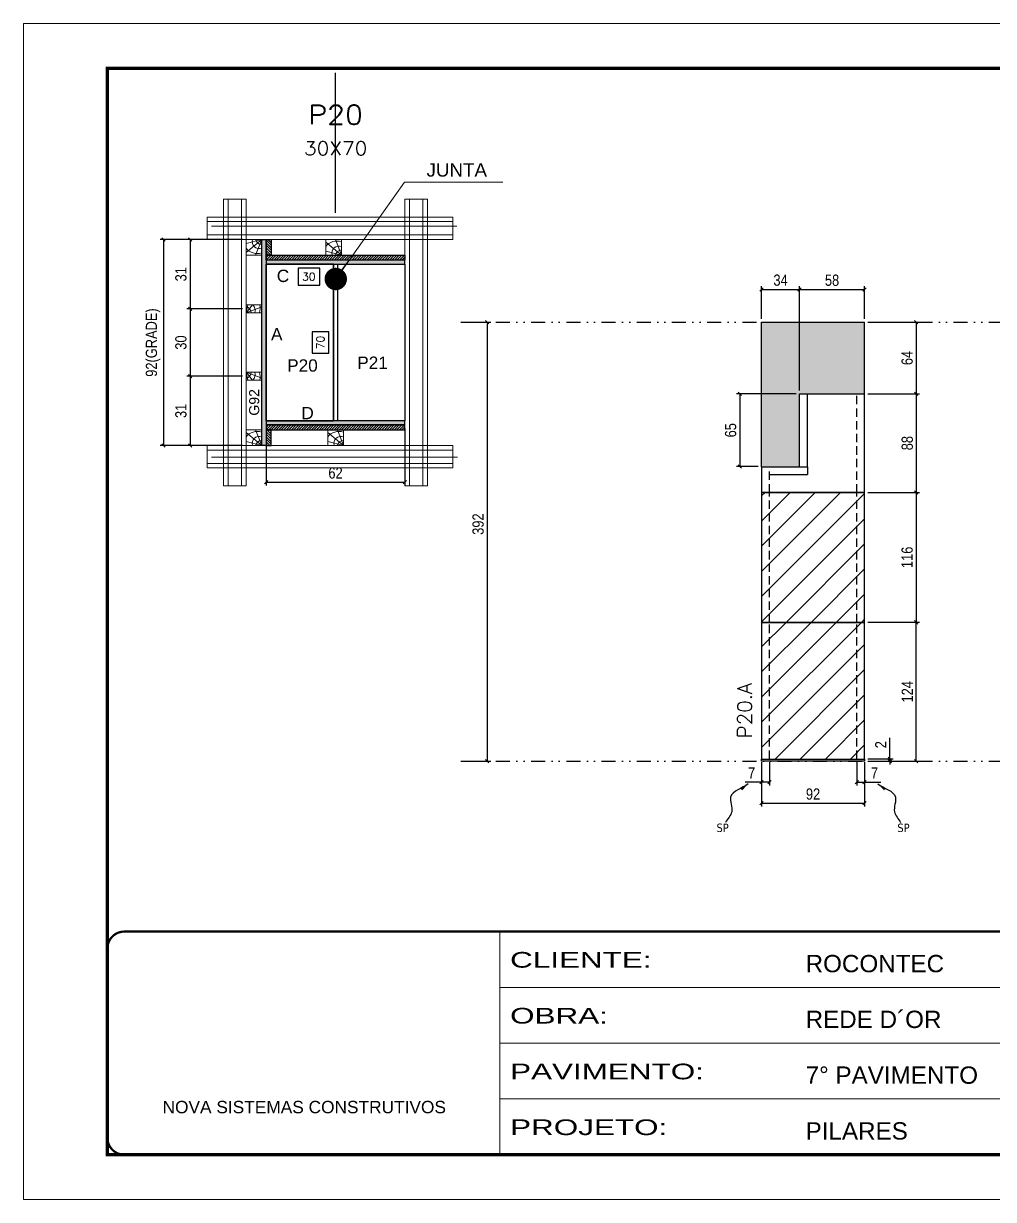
# Model space of a CAD drawing. Extents: x 28748 to 35002, y 14885 to 43501.
# Drawn here: x 30333 to 31200, y 32114 to 33164 of the extents above; entities that cross this region are included whole.
import ezdxf
from ezdxf.enums import TextEntityAlignment as Align

# ---------------------------------------------------------------- set-up
doc = ezdxf.new("R2010")
doc.units = 0
for name, pattern in [('CONTINUO', [0]), ('DASHED', [0.75, 0.5, -0.25]), ('DIVIDE2', [0.625, 0.25, -0.125, 0, -0.125, 0, -0.125]), ('HIDDEN', [0.375, 0.25, -0.125])]:
    doc.linetypes.add(name, pattern=pattern)
for name, color, linetype in [('CHAPA', 1, 'Continuous'), ('COTA', 241, 'Continuous'), ('MEIO_PONT', 93, 'Continuous'), ('Nível', 160, 'Continuous'), ('Painéis', 200, 'Continuous'), ('SARR_2.2x7', 40, 'Continuous'), ('SARRAFO', 251, 'Continuous'), ('Sarrafo de Pressão', 42, 'HIDDEN'), ('texto', 7, 'Continuous'), ('Texto de Titulo', 7, 'Continuous'), ('Texto Qtd Sarr', 242, 'Continuous'), ('TEXTO_GERAL', 7, 'Continuous')]:
    doc.layers.add(name, color=color, linetype=linetype)
for name, color, linetype, lineweight in [('Folhas', 255, 'Continuous', 9), ('Hachura', 251, 'Continuous', 9), ('Madeira', 126, 'Continuous', 18), ('Perfil Metálico', 224, 'Continuous', 18), ('SARRAFO DE PRESSAO', 251, 'DASHED', 9), ('Texto Seção', 7, 'Continuous', 15)]:
    doc.layers.add(name, color=color, linetype=linetype, lineweight=lineweight)
doc.styles.add('ARIAL', font='arial.ttf')
doc.styles.add('COTA TECNICA', font='techl___.ttf', dxfattribs={"height": 10})
doc.styles.add('COTA TECNICA 2X', font='techl___.ttf', dxfattribs={"height": 10})
doc.styles.add('COTA TECNICA-50', font='techl___.ttf', dxfattribs={"height": 10})
doc.styles.add('REGUA-120', font='ROMANS.shx', dxfattribs={"height": 15})
doc.styles.add('ROMANS', font='romans.shx')
doc.styles.add('SANSSERIF', font='sas_____.pfb')
doc.styles.get("Standard").update_dxf_attribs({"font": 'arial.ttf'})
doc.styles.add('Tecnologia', font='')
doc.styles.get('Tecnologia').set_extended_font_data('Forgotten Futurist')
doc.dimstyles.new('3x', dxfattribs={"dimtxt": 10, "dimasz": 5, "dimexe": 7, "dimexo": 5, "dimgap": 4, "dimtad": 1, "dimdec": 4, "dimlfac": 0.333333, "dimdsep": 46, "dimtxsty": 'Standard', "dimblk": 'DOT', "dimcen": 0.09, "dimclrd": 1, "dimclre": 1, "dimclrt": 2, "dimadec": 0, "dimazin": 2, "dimtfac": 1, "dimtdec": 4, "dimtmove": 0, "dimatfit": 3, "dimldrblk": 'DOT', "dimfxl": 1, "dimtolj": 1, "dimtzin": 0, "dimlwd": 9, "dimlwe": 9, "dimarcsym": 0})
doc.dimstyles.new('COTA PAINEL-50', dxfattribs={"dimtxt": 10, "dimasz": 3, "dimexe": 3, "dimexo": 3, "dimgap": 3, "dimtad": 1, "dimdec": 1, "dimzin": 12, "dimdsep": 46, "dimtxsty": 'COTA TECNICA-50', "dimblk1": 'OBLIQUE', "dimblk2": 'OBLIQUE', "dimsah": 1, "dimcen": 0.9, "dimclrd": 4, "dimclre": 4, "dimclrt": 240, "dimadec": 1, "dimazin": 3, "dimtfac": 1, "dimtdec": 1, "dimtmove": 0, "dimatfit": 3, "dimfxl": 1, "dimtolj": 1, "dimtzin": 12, "dimarcsym": 0})
doc.dimstyles.new('PAINEL', dxfattribs={"dimtxt": 10, "dimasz": 3, "dimexe": 3, "dimexo": 3, "dimgap": 3, "dimtad": 1, "dimdec": 1, "dimzin": 12, "dimdsep": 46, "dimtxsty": 'COTA TECNICA', "dimblk1": 'OBLIQUE', "dimblk2": 'OBLIQUE', "dimsah": 1, "dimcen": 0.9, "dimclrd": 4, "dimclre": 4, "dimclrt": 240, "dimadec": 1, "dimazin": 3, "dimtfac": 1, "dimtdec": 1, "dimtmove": 0, "dimatfit": 3, "dimfxl": 1, "dimtolj": 1, "dimtzin": 12, "dimarcsym": 0})
doc.dimstyles.new('SECAO PILAR', dxfattribs={"dimtxt": 10, "dimasz": 3, "dimexe": 3, "dimexo": 3, "dimgap": 3, "dimtad": 1, "dimdec": 1, "dimlfac": 0.5, "dimzin": 12, "dimdsep": 46, "dimtxsty": 'COTA TECNICA 2X', "dimblk1": 'OBLIQUE', "dimblk2": 'OBLIQUE', "dimsah": 1, "dimcen": 0.9, "dimclrd": 256, "dimclre": 256, "dimclrt": 256, "dimadec": 1, "dimazin": 3, "dimtfac": 1, "dimtdec": 1, "dimtmove": 0, "dimatfit": 3, "dimfxl": 1, "dimtolj": 1, "dimtzin": 12, "dimarcsym": 0})
doc.dimstyles.new('SECÇÃO 2', dxfattribs={"dimtxt": 7, "dimasz": 6, "dimexe": 0.18, "dimexo": 2, "dimgap": -4, "dimtad": 3, "dimdec": 1, "dimlfac": 0.5, "dimzin": 12, "dimdsep": 46, "dimtxsty": 'ROMANS', "dimblk": 'ARCHTICK', "dimcen": 0.09, "dimse1": 1, "dimse2": 1, "dimsd1": 1, "dimsd2": 1, "dimclrd": 180, "dimclre": 5, "dimclrt": 1, "dimadec": 0, "dimazin": 3, "dimtfac": 1, "dimtdec": 1, "dimtofl": 0, "dimtmove": 0, "dimatfit": 3, "dimldrblk": 'ARCHTICK', "dimfxl": 1, "dimtolj": 1, "dimtzin": 0, "dimarcsym": 0})
doc.dimstyles.get("Standard").update_dxf_attribs({"dimtxt": 0.18, "dimasz": 0.18, "dimexe": 0.18, "dimexo": 0.0625, "dimgap": 0.09, "dimtad": 0, "dimtih": 1, "dimtoh": 1, "dimdec": 4, "dimzin": 0, "dimdsep": 46, "dimtxsty": 'Standard', "dimcen": 0.09, "dimadec": 0, "dimazin": 0, "dimtfac": 1, "dimtdec": 4, "dimtofl": 0, "dimtmove": 0, "dimatfit": 3, "dimfxl": 1, "dimtolj": 1, "dimtzin": 0, "dimarcsym": 0})
pattern_1 = [(45, (-100157.743, -928.062), (-11.2253202, 11.2253202), [])]

# ---------------------------------------------------------------- blocks, each defined once
blk = doc.blocks.new('9999999999')
at = {"color": 30, "linetype": 'CONTINUO'}
for p, q in [((98564.6, 34230.2), (98564.6, 34429.4)), ((98564.6, 34379.6), (99584, 34379.6)), ((98564.6, 34329.8), (99488, 34329.8)), ((98564.6, 34280), (99488, 34280))]:
    blk.add_line(p, q, dxfattribs=at)
at = {"color": 30, "linetype": 'CONTINUO', "const_width": 2}
blk.add_lwpolyline([(99584, 34230.2), (99584, 34414.4, 0.414214), (99569, 34429.4), (98229, 34429.4, 0.414214), (98214, 34414.4), (98214, 34245.2, 0.414214), (98229, 34230.2), (99584, 34230.2)], format="xyb", dxfattribs=at)
at = {"layer": 'Folhas'}
blk.add_lwpolyline([(98139, 34190.2), (99624, 34190.2), (99624, 35240.2), (98139, 35240.2)], close=True, dxfattribs=at)
at = {"layer": 'Folhas', "color": 30, "const_width": 3}
blk.add_lwpolyline([(98214, 34230.2), (99584, 34230.2), (99584, 35200.2), (98214, 35200.2)], close=True, dxfattribs=at)
at = {"color": 7, "linetype": 'Continuous', "ltscale": 5, "style": 'ARIAL'}
for s, height, p in [('ROCONTEC', 15.48, (98837.7, 34393.1)), ('REDE D´OR', 15.48, (98837.7, 34343.3)), ('7° PAVIMENTO', 15.483, (98837.7, 34293.5)), ('NOVA SISTEMAS CONSTRUTIVOS', 11.059, (98263.2, 34267.2)), ('PILARES', 15.48, (98837.7, 34243.7))]:
    blk.add_text(s, height=height, dxfattribs=at).set_placement(p)
at = {"layer": 'Folhas', "color": 7, "style": 'Tecnologia', "width": 1.5}
for s, p in [('CLIENTE:', (98573.7, 34397.2)), ('OBRA:', (98573.7, 34347.3)), ('PAVIMENTO:', (98573.7, 34297.5)), ('PROJETO:', (98573.7, 34247.7))]:
    blk.add_text(s, height=14, dxfattribs=at).set_placement(p)
blk = doc.blocks.new('*D804')
at = {"layer": 'COTA', "color": 180, "lineweight": -2, "transparency": 16777216}
for p, q in [((30606.1, 32888.4), (30591.1, 32888.4)), ((30591.1, 32888.4), (30591.1, 32869.1)), ((30606.1, 32869.1), (30606.1, 32888.4)), ((30591.1, 32869.1), (30606.1, 32869.1))]:
    blk.add_line(p, q, dxfattribs=at)
at = {"layer": 'Defpoints', "color": 0, "transparency": 16777216}
for p in [(30550.1, 32948.7), (30550.1, 32808.7), (30610.1, 32808.7)]:
    blk.add_point(p, dxfattribs=at)
at = {"layer": 'COTA', "color": 1, "transparency": 16777216, "insert": (30598.6, 32878.7), "char_height": 7, "attachment_point": 5, "rotation": 90, "style": 'ROMANS'}
blk.add_mtext('\\A1;70', dxfattribs=at)
blk = doc.blocks.new('_ArchTick')
at = {"color": 0, "linetype": 'ByBlock', "const_width": 0.15}
blk.add_lwpolyline([(-0.5, -0.5), (0.5, 0.5)], dxfattribs=at)
blk = doc.blocks.new('*D805')
at = {"layer": 'COTA', "color": 180, "lineweight": -2, "transparency": 16777216}
for p, q in [((30598, 32945), (30578.7, 32945)), ((30578.7, 32945), (30578.7, 32930)), ((30598, 32930), (30598, 32945)), ((30578.7, 32930), (30598, 32930))]:
    blk.add_line(p, q, dxfattribs=at)
at = {"layer": 'Defpoints', "color": 0, "transparency": 16777216}
for p in [(30550.1, 32948.7), (30610.1, 32948.7), (30610.1, 32926)]:
    blk.add_point(p, dxfattribs=at)
at = {"layer": 'COTA', "color": 1, "transparency": 16777216, "insert": (30588.3, 32937.5), "char_height": 7, "attachment_point": 5, "style": 'ROMANS'}
blk.add_mtext('\\A1;30', dxfattribs=at)
blk = doc.blocks.new('titulo1')
at = {"layer": 'Defpoints', "color": 252, "linetype": 'HIDDEN', "ltscale": 2}
blk.add_line((0, 0), (0, 125), dxfattribs=at)
at = {"layer": 'Defpoints', "style": 'ROMANS', "oblique": 15}
blk.add_attdef('FOLHA', text='', height=10, dxfattribs=at).set_placement((0, 15.6), align=Align.MIDDLE_CENTER)
at = {"layer": 'Texto Qtd Sarr', "color": 3, "style": 'ROMANS', "oblique": 15}
for tag, height, p in [('TITULO', 17, (0, 71.4)), ('SEÇÃO', 12, (0, 41.5))]:
    blk.add_attdef(tag, text='', height=height, dxfattribs=at).set_placement(p, align=Align.MIDDLE_CENTER)
blk = doc.blocks.new('_Oblique')
at = {"color": 0, "linetype": 'ByBlock', "lineweight": -2}
blk.add_line((-0.5, -0.5), (0.5, 0.5), dxfattribs=at)
blk = doc.blocks.new('*D806')
at = {"layer": 'COTA', "lineweight": -2, "transparency": 16777216}
for p, q in [((30529.1, 32970.7), (30455.4, 32970.7)), ((30458.4, 32970.7), (30458.4, 32786.7)), ((30529.1, 32786.7), (30455.4, 32786.7))]:
    blk.add_line(p, q, dxfattribs=at)
at = {"layer": 'Defpoints', "color": 0, "transparency": 16777216}
for p in [(30532.1, 32970.7), (30458.4, 32786.7), (30532.1, 32786.7)]:
    blk.add_point(p, dxfattribs=at)
at = {"layer": 'COTA', "lineweight": -2, "transparency": 16777216, "xscale": 3, "yscale": 3, "zscale": 3}
for p, rotation in [((30458.4, 32970.7), 90), ((30458.4, 32786.7), 270)]:
    blk.add_blockref('_Oblique', p, dxfattribs=dict(at, rotation=rotation))
at = {"layer": 'COTA', "transparency": 16777216, "insert": (30449.1, 32878.7), "char_height": 10, "attachment_point": 5, "rotation": 90, "style": 'COTA TECNICA 2X'}
blk.add_mtext('\\A1;92(GRADE)', dxfattribs=at)
blk = doc.blocks.new('*D807')
at = {"layer": 'COTA', "lineweight": -2, "transparency": 16777216}
for p, q in [((30529.1, 32848.7), (30479.2, 32848.7)), ((30482.2, 32848.7), (30482.2, 32786.7)), ((30529.1, 32786.7), (30479.2, 32786.7))]:
    blk.add_line(p, q, dxfattribs=at)
at = {"layer": 'Defpoints', "color": 0, "transparency": 16777216}
for p in [(30532.1, 32848.7), (30482.2, 32786.7), (30532.1, 32786.7)]:
    blk.add_point(p, dxfattribs=at)
at = {"layer": 'COTA', "lineweight": -2, "transparency": 16777216, "xscale": 3, "yscale": 3, "zscale": 3}
for p, rotation in [((30482.2, 32848.7), 90), ((30482.2, 32786.7), 270)]:
    blk.add_blockref('_Oblique', p, dxfattribs=dict(at, rotation=rotation))
at = {"layer": 'COTA', "transparency": 16777216, "insert": (30474, 32817.7), "char_height": 10, "attachment_point": 5, "rotation": 90, "style": 'COTA TECNICA 2X'}
blk.add_mtext('\\A1;31', dxfattribs=at)
blk = doc.blocks.new('PONTALETE')
at = {"layer": 'Madeira'}
for q in [(2.71, 7), (7, 5.76), (7, 1.74)]:
    blk.add_line((0, 0), q, dxfattribs=at)
blk.add_lwpolyline([(0, 0), (7, 0), (7, 7), (0, 7)], close=True, dxfattribs=at)
for centre, radius, start, end in [((2.04, 0.06), 6.23, 37.2818, 109.0913), ((1.09, 0.9), 3.19, 343.603, 109.9847), ((-0.21, -0.78), 3.09, 14.6322, 86.0383)]:
    blk.add_arc(centre, radius, start, end, dxfattribs=at)
blk = doc.blocks.new('MEIO PONTALETE')
at = {"layer": 'Madeira'}
for q in [(2.71, 7), (3.5, 2.88), (3.5, 0.87)]:
    blk.add_line((0, 0), q, dxfattribs=at)
blk.add_lwpolyline([(0, 0), (3.5, 0), (3.5, 7), (0, 7)], close=True, dxfattribs=at)
for centre, radius, start, end in [((2.04, 0.06), 6.23, 76.4499, 109.0913), ((1.09, 0.9), 3.19, 40.9063, 109.9847), ((-0.21, -0.78), 3.09, 14.6322, 86.0383)]:
    blk.add_arc(centre, radius, start, end, dxfattribs=at)
blk = doc.blocks.new('*D808')
at = {"layer": 'COTA', "lineweight": -2, "transparency": 16777216}
for p, q in [((30529.1, 32970.7), (30479.2, 32970.7)), ((30482.2, 32970.7), (30482.2, 32908.7)), ((30529.1, 32908.7), (30479.2, 32908.7))]:
    blk.add_line(p, q, dxfattribs=at)
at = {"layer": 'Defpoints', "color": 0, "transparency": 16777216}
for p in [(30532.1, 32970.7), (30482.2, 32908.7), (30532.1, 32908.7)]:
    blk.add_point(p, dxfattribs=at)
at = {"layer": 'COTA', "lineweight": -2, "transparency": 16777216, "xscale": 3, "yscale": 3, "zscale": 3}
for p, rotation in [((30482.2, 32970.7), 90), ((30482.2, 32908.7), 270)]:
    blk.add_blockref('_Oblique', p, dxfattribs=dict(at, rotation=rotation))
at = {"layer": 'COTA', "transparency": 16777216, "insert": (30474, 32939.7), "char_height": 10, "attachment_point": 5, "rotation": 90, "style": 'COTA TECNICA 2X'}
blk.add_mtext('\\A1;31', dxfattribs=at)
blk = doc.blocks.new('*D809')
at = {"layer": 'COTA', "lineweight": -2, "transparency": 16777216}
for p, q in [((30529.1, 32908.7), (30479.2, 32908.7)), ((30482.2, 32908.7), (30482.2, 32848.7)), ((30529.1, 32848.7), (30479.2, 32848.7))]:
    blk.add_line(p, q, dxfattribs=at)
at = {"layer": 'Defpoints', "color": 0, "transparency": 16777216}
for p in [(30532.1, 32908.7), (30482.2, 32848.7), (30532.1, 32848.7)]:
    blk.add_point(p, dxfattribs=at)
at = {"layer": 'COTA', "lineweight": -2, "transparency": 16777216, "xscale": 3, "yscale": 3, "zscale": 3}
for p, rotation in [((30482.2, 32908.7), 90), ((30482.2, 32848.7), 270)]:
    blk.add_blockref('_Oblique', p, dxfattribs=dict(at, rotation=rotation))
at = {"layer": 'COTA', "transparency": 16777216, "insert": (30474, 32878.7), "char_height": 10, "attachment_point": 5, "rotation": 90, "style": 'COTA TECNICA 2X'}
blk.add_mtext('\\A1;30', dxfattribs=at)
blk = doc.blocks.new('*D1685')
at = {"layer": 'COTA', "lineweight": -2, "transparency": 16777216}
for p, q in [((30550.1, 32802.1), (30550.1, 32751.1)), ((30674.1, 32802.1), (30674.1, 32751.1)), ((30550.1, 32754.1), (30674.1, 32754.1))]:
    blk.add_line(p, q, dxfattribs=at)
at = {"layer": 'Defpoints', "color": 0, "transparency": 16777216}
for p in [(30550.1, 32805.1), (30674.1, 32805.1), (30674.1, 32754.1)]:
    blk.add_point(p, dxfattribs=at)
at = {"layer": 'COTA', "lineweight": -2, "transparency": 16777216, "xscale": 3, "yscale": 3, "zscale": 3, "rotation": 180}
blk.add_blockref('_Oblique', (30550.1, 32754.1), dxfattribs=at)
at = {"layer": 'COTA', "lineweight": -2, "transparency": 16777216, "xscale": 3, "yscale": 3, "zscale": 3}
blk.add_blockref('_Oblique', (30674.1, 32754.1), dxfattribs=at)
at = {"layer": 'COTA', "transparency": 16777216, "insert": (30612.1, 32762.2), "char_height": 10, "attachment_point": 5, "style": 'COTA TECNICA 2X'}
blk.add_mtext('\\A1;62', dxfattribs=at)
blk = doc.blocks.new('*D1688')
at = {"layer": 'COTA', "color": 4, "linetype": 'ByBlock', "lineweight": -2, "transparency": 16777216}
for p, q in [((30727, 32896.9), (30750.7, 32896.9)), ((30747.7, 32896.9), (30747.7, 32504.9)), ((30727, 32504.9), (30750.7, 32504.9))]:
    blk.add_line(p, q, dxfattribs=at)
at = {"layer": 'Defpoints', "color": 0, "linetype": 'ByBlock', "transparency": 16777216}
for p in [(30724, 32896.9), (30724, 32504.9), (30747.7, 32504.9)]:
    blk.add_point(p, dxfattribs=at)
at = {"layer": 'COTA', "color": 4, "linetype": 'ByBlock', "lineweight": -2, "transparency": 16777216, "xscale": 3, "yscale": 3, "zscale": 3}
for p, rotation in [((30747.7, 32896.9), 90), ((30747.7, 32504.9), 270)]:
    blk.add_blockref('_Oblique', p, dxfattribs=dict(at, rotation=rotation))
at = {"layer": 'COTA', "color": 240, "linetype": 'ByBlock', "transparency": 16777216, "insert": (30739.5, 32716.6), "char_height": 10, "attachment_point": 5, "rotation": 90, "style": 'COTA TECNICA'}
blk.add_mtext('\\A1;392', dxfattribs=at)
blk = doc.blocks.new('*D812')
at = {"layer": 'COTA', "color": 4, "lineweight": -2, "transparency": 16777216}
for p, q in [((30992.7, 32503.9), (30992.7, 32464.4)), ((31084.7, 32503.9), (31084.7, 32464.4)), ((30992.7, 32467.4), (31084.7, 32467.4))]:
    blk.add_line(p, q, dxfattribs=at)
at = {"layer": 'Defpoints', "color": 0, "transparency": 16777216}
for p in [(30992.7, 32506.9), (31084.7, 32506.9), (31084.7, 32467.4)]:
    blk.add_point(p, dxfattribs=at)
at = {"layer": 'COTA', "color": 4, "lineweight": -2, "transparency": 16777216, "xscale": 3, "yscale": 3, "zscale": 3, "rotation": 180}
blk.add_blockref('_Oblique', (30992.7, 32467.4), dxfattribs=at)
at = {"layer": 'COTA', "color": 4, "lineweight": -2, "transparency": 16777216, "xscale": 3, "yscale": 3, "zscale": 3}
blk.add_blockref('_Oblique', (31084.7, 32467.4), dxfattribs=at)
at = {"layer": 'COTA', "color": 240, "transparency": 16777216, "insert": (31038.7, 32475.5), "char_height": 10, "attachment_point": 5, "style": 'COTA TECNICA'}
blk.add_mtext('\\A1;92', dxfattribs=at)
blk = doc.blocks.new('*D813')
at = {"layer": 'COTA', "color": 4, "lineweight": -2, "transparency": 16777216}
for p, q in [((30992.7, 32501.9), (30992.7, 32483.3)), ((30999.7, 32503.9), (30999.7, 32483.3)), ((30992.7, 32486.3), (30978, 32486.3)), ((30999.7, 32486.3), (30992.7, 32486.3))]:
    blk.add_line(p, q, dxfattribs=at)
at = {"layer": 'Defpoints', "color": 0, "transparency": 16777216}
for p in [(30992.7, 32504.9), (30999.7, 32506.9), (30992.7, 32486.3)]:
    blk.add_point(p, dxfattribs=at)
at = {"layer": 'COTA', "color": 4, "lineweight": -2, "transparency": 16777216, "xscale": 3, "yscale": 3, "zscale": 3, "rotation": 180}
blk.add_blockref('_Oblique', (30992.7, 32486.3), dxfattribs=at)
at = {"layer": 'COTA', "color": 4, "lineweight": -2, "transparency": 16777216, "xscale": 3, "yscale": 3, "zscale": 3}
blk.add_blockref('_Oblique', (30999.7, 32486.3), dxfattribs=at)
at = {"layer": 'COTA', "color": 240, "transparency": 16777216, "insert": (30983.8, 32494.4), "char_height": 10, "attachment_point": 5, "style": 'COTA TECNICA-50'}
blk.add_mtext('\\A1;7', dxfattribs=at)
blk = doc.blocks.new('*D814')
at = {"layer": 'COTA', "color": 4, "lineweight": -2, "transparency": 16777216}
for p, q in [((31077.7, 32503.9), (31077.7, 32483.3)), ((31084.7, 32501.9), (31084.7, 32483.3)), ((31077.7, 32486.3), (31084.7, 32486.3)), ((31084.7, 32486.3), (31099.4, 32486.3))]:
    blk.add_line(p, q, dxfattribs=at)
at = {"layer": 'Defpoints', "color": 0, "transparency": 16777216}
for p in [(31077.7, 32506.9), (31084.7, 32504.9), (31084.7, 32486.3)]:
    blk.add_point(p, dxfattribs=at)
at = {"layer": 'COTA', "color": 4, "lineweight": -2, "transparency": 16777216, "xscale": 3, "yscale": 3, "zscale": 3, "rotation": 180}
blk.add_blockref('_Oblique', (31077.7, 32486.3), dxfattribs=at)
at = {"layer": 'COTA', "color": 4, "lineweight": -2, "transparency": 16777216, "xscale": 3, "yscale": 3, "zscale": 3}
blk.add_blockref('_Oblique', (31084.7, 32486.3), dxfattribs=at)
at = {"layer": 'COTA', "color": 240, "transparency": 16777216, "insert": (31093.6, 32494.4), "char_height": 10, "attachment_point": 5, "style": 'COTA TECNICA-50'}
blk.add_mtext('\\A1;7', dxfattribs=at)
blk = doc.blocks.new('*D815')
at = {"layer": 'COTA', "color": 4, "lineweight": -2, "transparency": 16777216}
for p, q in [((31087.7, 32628.9), (31133.9, 32628.9)), ((31130.9, 32504.9), (31130.9, 32628.9)), ((31087.7, 32504.9), (31133.9, 32504.9))]:
    blk.add_line(p, q, dxfattribs=at)
at = {"layer": 'Defpoints', "color": 0, "transparency": 16777216}
for p in [(31084.7, 32628.9), (31130.9, 32628.9), (31084.7, 32504.9)]:
    blk.add_point(p, dxfattribs=at)
at = {"layer": 'COTA', "color": 4, "lineweight": -2, "transparency": 16777216, "xscale": 3, "yscale": 3, "zscale": 3}
for p, rotation in [((31130.9, 32628.9), 90), ((31130.9, 32504.9), 270)]:
    blk.add_blockref('_Oblique', p, dxfattribs=dict(at, rotation=rotation))
at = {"layer": 'COTA', "color": 240, "transparency": 16777216, "insert": (31122.9, 32566.9), "char_height": 10, "attachment_point": 5, "rotation": 90, "style": 'COTA TECNICA-50'}
blk.add_mtext('\\A1;124', dxfattribs=at)
blk = doc.blocks.new('*D816')
at = {"layer": 'COTA', "color": 4, "lineweight": -2, "transparency": 16777216}
for p, q in [((31107.2, 32506.9), (31107.2, 32525.7)), ((31087.7, 32506.9), (31110.2, 32506.9)), ((31087.7, 32504.9), (31110.2, 32504.9)), ((31107.2, 32504.9), (31107.2, 32506.9)), ((31107.2, 32504.9), (31107.2, 32501.9))]:
    blk.add_line(p, q, dxfattribs=at)
at = {"layer": 'Defpoints', "color": 0, "transparency": 16777216}
for p in [(31084.7, 32506.9), (31084.7, 32504.9), (31107.2, 32504.9)]:
    blk.add_point(p, dxfattribs=at)
at = {"layer": 'COTA', "color": 4, "lineweight": -2, "transparency": 16777216, "xscale": 3, "yscale": 3, "zscale": 3}
for p, rotation in [((31107.2, 32506.9), 270), ((31107.2, 32504.9), 90)]:
    blk.add_blockref('_Oblique', p, dxfattribs=dict(at, rotation=rotation))
at = {"layer": 'COTA', "color": 240, "transparency": 16777216, "insert": (31099.2, 32519.6), "char_height": 10, "attachment_point": 5, "rotation": 90, "style": 'COTA TECNICA-50'}
blk.add_mtext('\\A1;2', dxfattribs=at)
blk = doc.blocks.new('*D817')
at = {"layer": 'COTA', "color": 4, "linetype": 'ByBlock', "lineweight": -2, "transparency": 16777216}
for p, q in [((31087.7, 32744.9), (31133.9, 32744.9)), ((31130.9, 32744.9), (31130.9, 32628.9)), ((31087.7, 32628.9), (31133.9, 32628.9))]:
    blk.add_line(p, q, dxfattribs=at)
at = {"layer": 'Defpoints', "color": 0, "linetype": 'ByBlock', "transparency": 16777216}
for p in [(31084.7, 32744.9), (31084.7, 32628.9), (31130.9, 32628.9)]:
    blk.add_point(p, dxfattribs=at)
at = {"layer": 'COTA', "color": 4, "linetype": 'ByBlock', "lineweight": -2, "transparency": 16777216, "xscale": 3, "yscale": 3, "zscale": 3}
for p, rotation in [((31130.9, 32744.9), 90), ((31130.9, 32628.9), 270)]:
    blk.add_blockref('_Oblique', p, dxfattribs=dict(at, rotation=rotation))
at = {"layer": 'COTA', "color": 240, "linetype": 'ByBlock', "transparency": 16777216, "insert": (31122.8, 32686.9), "char_height": 10, "attachment_point": 5, "rotation": 90, "style": 'COTA TECNICA'}
blk.add_mtext('\\A1;116', dxfattribs=at)
blk = doc.blocks.new('_Dot')
at = {"color": 0, "linetype": 'ByBlock', "lineweight": -2}
blk.add_line((-0.5, 0), (-1, 0), dxfattribs=at)
at = {"color": 0, "linetype": 'ByBlock', "const_width": 0.5}
blk.add_lwpolyline([(-0.25, 0, 1), (0.25, 0, 1)], format="xyb", close=True, dxfattribs=at)
blk = doc.blocks.new('*D2312')
at = {"layer": 'COTA', "color": 4, "lineweight": -2, "transparency": 16777216}
for p, q in [((31087.7, 32832.9), (31133.9, 32832.9)), ((31130.9, 32832.9), (31130.9, 32744.9)), ((31087.7, 32744.9), (31133.9, 32744.9))]:
    blk.add_line(p, q, dxfattribs=at)
at = {"layer": 'Defpoints', "color": 0, "transparency": 16777216}
for p in [(31084.7, 32832.9), (31084.7, 32744.9), (31130.9, 32744.9)]:
    blk.add_point(p, dxfattribs=at)
at = {"layer": 'COTA', "color": 4, "lineweight": -2, "transparency": 16777216, "xscale": 3, "yscale": 3, "zscale": 3}
for p, rotation in [((31130.9, 32832.9), 90), ((31130.9, 32744.9), 270)]:
    blk.add_blockref('_Oblique', p, dxfattribs=dict(at, rotation=rotation))
at = {"layer": 'COTA', "color": 240, "transparency": 16777216, "insert": (31122.9, 32788.9), "char_height": 10, "attachment_point": 5, "rotation": 90, "style": 'COTA TECNICA'}
blk.add_mtext('\\A1;88', dxfattribs=at)
blk = doc.blocks.new('*D2313')
at = {"layer": 'COTA', "color": 4, "lineweight": -2, "transparency": 16777216}
for p, q in [((31087.7, 32896.9), (31133.9, 32896.9)), ((31130.9, 32896.9), (31130.9, 32832.9)), ((31087.7, 32832.9), (31133.9, 32832.9))]:
    blk.add_line(p, q, dxfattribs=at)
at = {"layer": 'Defpoints', "color": 0, "transparency": 16777216}
for p in [(31084.7, 32896.9), (31084.7, 32832.9), (31130.9, 32832.9)]:
    blk.add_point(p, dxfattribs=at)
at = {"layer": 'COTA', "color": 4, "lineweight": -2, "transparency": 16777216, "xscale": 3, "yscale": 3, "zscale": 3}
for p, rotation in [((31130.9, 32896.9), 90), ((31130.9, 32832.9), 270)]:
    blk.add_blockref('_Oblique', p, dxfattribs=dict(at, rotation=rotation))
at = {"layer": 'COTA', "color": 240, "transparency": 16777216, "insert": (31122.8, 32864.9), "char_height": 10, "attachment_point": 5, "rotation": 90, "style": 'COTA TECNICA'}
blk.add_mtext('\\A1;64', dxfattribs=at)
blk = doc.blocks.new('*D2314')
at = {"layer": 'COTA', "color": 4, "lineweight": -2, "transparency": 16777216}
for p, q in [((30992.7, 32899.9), (30992.7, 32929.2)), ((31026.7, 32835.9), (31026.7, 32929.2)), ((30992.7, 32926.2), (31026.7, 32926.2))]:
    blk.add_line(p, q, dxfattribs=at)
at = {"layer": 'Defpoints', "color": 0, "transparency": 16777216}
for p in [(31026.7, 32926.2), (30992.7, 32896.9), (31026.7, 32832.9)]:
    blk.add_point(p, dxfattribs=at)
at = {"layer": 'COTA', "color": 4, "lineweight": -2, "transparency": 16777216, "xscale": 3, "yscale": 3, "zscale": 3, "rotation": 180}
blk.add_blockref('_Oblique', (30992.7, 32926.2), dxfattribs=at)
at = {"layer": 'COTA', "color": 4, "lineweight": -2, "transparency": 16777216, "xscale": 3, "yscale": 3, "zscale": 3}
blk.add_blockref('_Oblique', (31026.7, 32926.2), dxfattribs=at)
at = {"layer": 'COTA', "color": 240, "transparency": 16777216, "insert": (31009.7, 32934.4), "char_height": 10, "attachment_point": 5, "style": 'COTA TECNICA'}
blk.add_mtext('\\A1;34', dxfattribs=at)
blk = doc.blocks.new('*D2315')
at = {"layer": 'COTA', "color": 4, "lineweight": -2, "transparency": 16777216}
for p, q in [((31026.7, 32835.9), (31026.7, 32929.2)), ((31084.7, 32899.9), (31084.7, 32929.2)), ((31026.7, 32926.2), (31084.7, 32926.2))]:
    blk.add_line(p, q, dxfattribs=at)
at = {"layer": 'Defpoints', "color": 0, "transparency": 16777216}
for p in [(31084.7, 32926.2), (31084.7, 32896.9), (31026.7, 32832.9)]:
    blk.add_point(p, dxfattribs=at)
at = {"layer": 'COTA', "color": 4, "lineweight": -2, "transparency": 16777216, "xscale": 3, "yscale": 3, "zscale": 3, "rotation": 180}
blk.add_blockref('_Oblique', (31026.7, 32926.2), dxfattribs=at)
at = {"layer": 'COTA', "color": 4, "lineweight": -2, "transparency": 16777216, "xscale": 3, "yscale": 3, "zscale": 3}
blk.add_blockref('_Oblique', (31084.7, 32926.2), dxfattribs=at)
at = {"layer": 'COTA', "color": 240, "transparency": 16777216, "insert": (31055.7, 32934.3), "char_height": 10, "attachment_point": 5, "style": 'COTA TECNICA'}
blk.add_mtext('\\A1;58', dxfattribs=at)
blk = doc.blocks.new('*D2531')
at = {"layer": 'COTA', "color": 4, "lineweight": -2, "transparency": 16777216}
for p, q in [((31023.7, 32832.9), (30970.2, 32832.9)), ((30973.2, 32832.9), (30973.2, 32767.9)), ((30989.7, 32767.9), (30970.2, 32767.9))]:
    blk.add_line(p, q, dxfattribs=at)
at = {"layer": 'Defpoints', "color": 0, "transparency": 16777216}
for p in [(31026.7, 32832.9), (30973.2, 32767.9), (30992.7, 32767.9)]:
    blk.add_point(p, dxfattribs=at)
at = {"layer": 'COTA', "color": 4, "lineweight": -2, "transparency": 16777216, "xscale": 3, "yscale": 3, "zscale": 3}
for p, rotation in [((30973.2, 32832.9), 90), ((30973.2, 32767.9), 270)]:
    blk.add_blockref('_Oblique', p, dxfattribs=dict(at, rotation=rotation))
at = {"layer": 'COTA', "color": 240, "transparency": 16777216, "insert": (30965.1, 32800.4), "char_height": 10, "attachment_point": 5, "rotation": 90, "style": 'COTA TECNICA'}
blk.add_mtext('\\A1;65', dxfattribs=at)

msp = doc.modelspace()

# ---------------------------------------------------------------- hatches: boundary and pattern name
at = {"layer": 'COTA', "linetype": 'ByBlock'}
h = msp.add_hatch(dxfattribs=at)
h.set_pattern_fill('AR-CONC', color=256, scale=0.03)
h.set_pattern_definition([(50, (0, 41), (5.46554007, -0.47817257), [0.5715, -6.2865]), (355, (0, 41), (-1.05730264, 5.73170536), [0.4572, -5.0292175]), (100.451445, (0.4555, 40.96), (4.4082374, 5.25353256), [0.48570026, -5.34270734]), (46.1842, (0, 42.524), (8.1323712, -1.2612698), [0.85725, -9.42975]), (96.635558, (0.678, 42.419), (7.122124, 7.4227837), [0.7285507, -8.0140682]), (351.184151, (0, 42.524), (7.122124, 7.4227837), [0.685799, -7.543792]), (21, (0.762, 42.143), (4.54843174, -3.06795595), [0.5715, -6.2865]), (326, (0.762, 42.143), (1.85406085, 5.525639), [0.4572, -5.0292]), (71.451445, (1.141, 41.8873), (6.4024926, 2.45768307), [0.48570026, -5.3426981]), (37.5, (0, 41), (0.0926581, 2.53665117), [0, -4.96824, 0, -5.1054, 0, -5.04825]), (7.5, (0, 41), (2.00458988, 3.00541724), [0, -2.91084, 0, -4.85394, 0, -1.92405]), (327.5, (-1.6993, 41), (4.067717855, -0.17186232), [0, -1.905, 0, -5.9436, 0, -7.8867]), (317.5, (-2.4613, 41), (4.44387544, 0.76279473), [0, -2.4765, 0, -3.94716, 0, -5.6007])])
h.paths.add_polyline_path([(30992.71, 32767.85), (31026.71, 32767.85), (31026.71, 32832.85), (31084.71, 32832.85), (31084.71, 32896.85), (30992.71, 32896.85)])
at = {"layer": 'Hachura'}
h = msp.add_hatch(color=256, dxfattribs=at)
h.dxf.hatch_style = 1
h.paths.add_polyline_path([(30550.14, 32786.75), (30546.14, 32786.75), (30546.14, 32970.75), (30550.14, 32970.75)])
h = msp.add_hatch(color=256, dxfattribs=at)
h.dxf.hatch_style = 1
h.paths.add_polyline_path([(30550.14, 32786.75), (30546.14, 32786.75), (30546.14, 32970.75), (30550.14, 32970.75)])
h = msp.add_hatch(dxfattribs=at)
h.set_pattern_fill('ANSI31', color=256, scale=0.5, angle=90, style=0)
h.set_pattern_definition([(135, (7658.7293, 42094.6984), (-1.12253202, -1.12253202), [])])
h.paths.add_polyline_path([(30550.14, 32956.75), (30554.54, 32956.75), (30554.54, 32970.75), (30550.14, 32970.75)])
h = msp.add_hatch(dxfattribs=at)
h.set_pattern_fill('ANSI31', color=256, scale=0.5, style=0)
h.set_pattern_definition([(45, (39724.0893, 55881.7547), (-1.12253202, 1.12253202), [])])
h.paths.add_polyline_path([(30674.14, 32952.35), (30674.14, 32956.75), (30550.14, 32956.75), (30550.14, 32952.35)])
h = msp.add_hatch(color=256, dxfattribs=at)
h.dxf.hatch_style = 1
h.paths.add_polyline_path([(30550.14, 32952.35), (30550.14, 32948.75), (30674.14, 32948.75), (30674.14, 32952.35)])
h = msp.add_hatch(color=256, dxfattribs=at)
h.dxf.hatch_style = 1
h.paths.add_polyline_path([(30550.14, 32952.35), (30550.14, 32948.75), (30674.14, 32948.75), (30674.14, 32952.35)])
h = msp.add_hatch(color=256, dxfattribs=at)
h.dxf.hatch_style = 1
h.paths.add_polyline_path([(30550.14, 32808.75), (30550.14, 32805.15), (30674.14, 32805.15), (30674.14, 32808.75)])
h = msp.add_hatch(color=256, dxfattribs=at)
h.dxf.hatch_style = 1
h.paths.add_polyline_path([(30550.14, 32808.75), (30550.14, 32805.15), (30674.14, 32805.15), (30674.14, 32808.75)])
h = msp.add_hatch(dxfattribs=at)
h.set_pattern_fill('ANSI31', color=256, scale=0.5, style=0)
h.set_pattern_definition([(45, (40099.0893, 55696.5547), (-1.12253202, 1.12253202), [])])
h.paths.add_polyline_path([(30674.14, 32805.15), (30674.14, 32800.75), (30550.14, 32800.75), (30550.14, 32805.15)])
h = msp.add_hatch(dxfattribs=at)
h.set_pattern_fill('ANSI31', color=256, scale=0.5, angle=90, style=0)
h.set_pattern_definition([(135, (7658.7293, 42289.6984), (-1.12253202, -1.12253202), [])])
h.paths.add_polyline_path([(30550.14, 32800.75), (30554.54, 32800.75), (30554.54, 32786.75), (30550.14, 32786.75)])
at = {"layer": 'Hachura', "linetype": 'ByBlock'}
h = msp.add_hatch(dxfattribs=at)
h.set_pattern_fill('ANSI31', color=256, scale=5)
h.set_pattern_definition(pattern_1)
h.paths.add_polyline_path([(31084.71, 32744.85), (30992.71, 32744.85), (30992.71, 32628.85), (31084.71, 32628.85)])
h = msp.add_hatch(dxfattribs=at)
h.set_pattern_fill('ANSI31', color=256, scale=5)
h.set_pattern_definition(pattern_1)
h.paths.add_polyline_path([(31084.71, 32628.85), (30992.71, 32628.85), (30992.71, 32506.85), (31084.71, 32506.85)])

# ---------------------------------------------------------------- linework, layer by layer
for points in [[(30550.14, 32948.75), (30610.14, 32948.75), (30610.14, 32808.75), (30550.14, 32808.75)], [(30614.14, 32948.75), (30674.14, 32948.75), (30674.14, 32808.75), (30614.14, 32808.75)]]:
    msp.add_lwpolyline(points, close=True)
at = {"layer": 'CHAPA'}
for p, q in [((30610.14, 32808.75), (30610.14, 32948.75)), ((30614.14, 32808.75), (30614.14, 32948.75))]:
    msp.add_line(p, q, dxfattribs=at)
for points in [[(30550.14, 32786.75), (30546.14, 32786.75), (30546.14, 32970.75), (30550.14, 32970.75)], [(30550.14, 32786.75), (30546.14, 32786.75), (30546.14, 32970.75), (30550.14, 32970.75)], [(30550.14, 32952.35), (30550.14, 32948.75), (30674.14, 32948.75), (30674.14, 32952.35)], [(30550.14, 32952.35), (30550.14, 32948.75), (30674.14, 32948.75), (30674.14, 32952.35)], [(30550.14, 32808.75), (30550.14, 32805.15), (30674.14, 32805.15), (30674.14, 32808.75)], [(30550.14, 32808.75), (30550.14, 32805.15), (30674.14, 32805.15), (30674.14, 32808.75)]]:
    msp.add_lwpolyline(points, close=True, dxfattribs=at)
at = {"layer": 'COTA', "linetype": 'ByBlock'}
for p, q in [((30992.71, 32767.85), (30992.71, 32896.85)), ((30992.71, 32896.85), (31084.71, 32896.85)), ((31084.71, 32832.85), (31084.71, 32896.85))]:
    msp.add_line(p, q, dxfattribs=at)
at = {"layer": 'Hachura'}
for p, q in [((30501.34, 32982.52), (30720.61, 32982.54)), ((30501.34, 32776.47), (30720.93, 32776.46))]:
    msp.add_line(p, q, dxfattribs=at)
at = {"layer": 'Madeira'}
msp.add_lwpolyline([(30546.14, 32786.75), (30532.14, 32786.75), (30532.14, 32970.75), (30546.14, 32970.75)], close=True, dxfattribs=at)
at = {"layer": 'Nível', "color": 4, "linetype": 'DIVIDE2', "ltscale": 50}
for p, q in [((30724, 32896.85), (31778.34, 32896.85)), ((30724, 32504.85), (31778.34, 32504.85))]:
    msp.add_line(p, q, dxfattribs=at)
at = {"layer": 'Painéis'}
for p, q in [((31026.71, 32832.85), (31084.71, 32832.85)), ((31026.71, 32767.85), (31026.71, 32832.85)), ((31084.71, 32744.85), (31084.71, 32832.85)), ((30992.71, 32767.85), (31026.71, 32767.85)), ((30992.71, 32767.85), (30992.71, 32744.85)), ((30992.71, 32744.85), (31084.71, 32744.85))]:
    msp.add_line(p, q, dxfattribs=at)
for points in [[(30610.14, 32948.75), (30550.14, 32948.75), (30550.14, 32808.75), (30610.14, 32808.75)], [(30992.71, 32628.85), (31084.71, 32628.85), (31084.71, 32744.85), (30992.71, 32744.85)], [(30992.71, 32506.85), (31084.71, 32506.85), (31084.71, 32628.85), (30992.71, 32628.85)], [(30992.71, 32506.85), (31084.71, 32506.85), (31084.71, 32504.85), (30992.71, 32504.85)]]:
    msp.add_lwpolyline(points, close=True, dxfattribs=at)
at = {"layer": 'Perfil Metálico'}
for points in [[(30512.14, 32750.75), (30532.14, 32750.75), (30532.14, 33006.75), (30512.14, 33006.75)], [(30528.14, 33006.75), (30516.14, 33006.75), (30516.14, 32750.75), (30528.14, 32750.75)], [(30694.14, 32750.75), (30674.14, 32750.75), (30674.14, 33006.75), (30694.14, 33006.75)], [(30678.14, 33006.75), (30690.14, 33006.75), (30690.14, 32750.75), (30678.14, 32750.75)], [(30497.52, 32990.75), (30497.52, 32970.75), (30716.82, 32970.75), (30716.82, 32990.75)], [(30716.82, 32974.75), (30716.82, 32986.75), (30497.52, 32986.75), (30497.52, 32974.75)], [(30497.52, 32786.75), (30497.52, 32766.75), (30716.82, 32766.75), (30716.82, 32786.75)], [(30716.82, 32770.75), (30716.82, 32782.75), (30497.52, 32782.75), (30497.52, 32770.75)]]:
    msp.add_lwpolyline(points, close=True, dxfattribs=at)
at = {"layer": 'SARR_2.2x7'}
for p, q in [((31033.71, 32767.85), (31033.71, 32832.85)), ((30999.71, 32760.85), (31033.71, 32760.85)), ((31026.71, 32767.85), (31033.71, 32767.85)), ((31033.71, 32767.85), (31033.71, 32760.85))]:
    msp.add_line(p, q, dxfattribs=at)
at = {"layer": 'SARRAFO'}
for points in [[(30554.54, 32970.75), (30554.54, 32956.75), (30550.14, 32956.75), (30550.14, 32970.75)], [(30550.14, 32956.75), (30674.14, 32956.75), (30674.14, 32952.35), (30550.14, 32952.35)], [(30550.14, 32800.75), (30674.14, 32800.75), (30674.14, 32805.15), (30550.14, 32805.15)], [(30554.54, 32786.75), (30554.54, 32800.75), (30550.14, 32800.75), (30550.14, 32786.75)]]:
    msp.add_lwpolyline(points, close=True, dxfattribs=at)
at = {"layer": 'Sarrafo de Pressão', "ltscale": 30}
for p, q in [((31077.71, 32744.85), (31077.71, 32832.85)), ((30999.71, 32744.85), (30999.71, 32767.85)), ((30999.71, 32628.85), (30999.71, 32744.85)), ((31077.71, 32628.85), (31077.71, 32744.85)), ((30999.71, 32506.85), (30999.71, 32628.85)), ((31077.71, 32506.85), (31077.71, 32628.85))]:
    msp.add_line(p, q, dxfattribs=at)

# ---------------------------------------------------------------- block references
at = {"layer": 'MEIO_PONT'}
for name, p, xscale, yscale, zscale, rotation in [('PONTALETE', (30546.14, 32970.75), 2, 2, 2, 180), ('MEIO PONTALETE', (30532.14, 32905.25), -1.999999997962732, 1.999999997962732, 1.999999997962732, 270), ('MEIO PONTALETE', (30532.14, 32852.25), 1.999999997962732, 1.999999997962732, 1.999999997962732, 270)]:
    msp.add_blockref(name, p, dxfattribs=dict(at, xscale=xscale, yscale=yscale, zscale=zscale, rotation=rotation))
at = {"layer": 'MEIO_PONT', "xscale": -2, "yscale": 2, "zscale": 2}
for p in [(30617.4, 32956.75), (30546.14, 32786.75), (30619.19, 32786.75)]:
    msp.add_blockref('PONTALETE', p, dxfattribs=at)
at = {"layer": 'SARRAFO DE PRESSAO', "color": 6, "linetype": 'ByBlock'}
msp.add_blockref('9999999999', (-67805.64, -2076.64), dxfattribs=at)
at = {"layer": 'Texto Seção'}
ref = msp.add_blockref('titulo1', (30612.14, 32994.62), dxfattribs=at)
ref.add_attrib('TITULO', 'P20', dxfattribs={"layer": 'Texto de Titulo', "color": 7, "height": 17, "style": 'ROMANS', "width": 1.1}).set_placement((30612.14, 33082.12), align=Align.MIDDLE_CENTER)
ref.add_attrib('SEÇÃO', '30X70', dxfattribs={"layer": 'Texto de Titulo', "color": 7, "height": 12, "style": 'ROMANS', "width": 1.1}).set_placement((30612.14, 33052.12), align=Align.MIDDLE_CENTER)

# ---------------------------------------------------------------- texts
at = {"color": 0, "linetype": 'Continuous', "ltscale": 5, "style": 'ARIAL'}
msp.add_text('JUNTA', height=12, dxfattribs=at).set_placement((30693.39, 33026.87))
at = {"layer": 'texto', "color": 0, "char_height": 7.5, "attachment_point": 5}
for insert in [(30957.93, 32445.36), (31119.49, 32445.36)]:
    msp.add_mtext('{\\fTahoma|b0|i0|c0|p34;\\C4;SP}', dxfattribs=dict(at, insert=insert))
at = {"layer": 'Texto Seção', "insert": (30984.16, 32525.32), "char_height": 13, "width": 285.3299, "attachment_point": 7, "rotation": 90, "style": 'REGUA-120'}
msp.add_mtext('P20.A', dxfattribs=at)
at = {"layer": 'TEXTO_GERAL', "style": 'ARIAL'}
for s, p in [('C', (30565.16, 32938.25)), ('A', (30559.59, 32886.19)), ('P21', (30645.18, 32860.72)), ('P20', (30582.56, 32858.22)), ('D', (30587.14, 32815.75))]:
    msp.add_text(s, height=11, dxfattribs=at).set_placement(p, align=Align.MIDDLE_CENTER)
at = {"layer": 'TEXTO_GERAL', "color": 0, "linetype": 'Continuous', "style": 'SANSSERIF'}
msp.add_text('G92', height=9, rotation=90, dxfattribs=at).set_placement((30539.41, 32813.41), align=Align.MIDDLE_LEFT)

# ---------------------------------------------------------------- dimensions: what is measured, and where the dimension line sits
at = {"layer": 'COTA'}
dim = msp.add_linear_dim(base=(30458.36, 32786.75), p1=(30532.14, 32970.75), p2=(30532.14, 32786.75), angle=270, text='<>(GRADE)', dimstyle='SECAO PILAR', dxfattribs=at)
dim.commit()
dim.dimension.update_dxf_attribs({"geometry": '*D806', "text_midpoint": (30449.14, 32878.75)})
for base, p1, p2, angle, dimstyle, picture, middle in [((30482.2, 32908.75), (30532.14, 32970.75), (30532.14, 32908.75), 270, 'SECAO PILAR', '*D808', (30473.98, 32939.75)), ((30482.2, 32848.75), (30532.14, 32908.75), (30532.14, 32848.75), 270, 'SECAO PILAR', '*D809', (30473.98, 32878.75)), ((31130.95, 32832.85), (31084.71, 32896.85), (31084.71, 32832.85), 90, 'PAINEL', '*D2313', (31122.85, 32864.85)), ((30482.2, 32786.75), (30532.14, 32848.75), (30532.14, 32786.75), 270, 'SECAO PILAR', '*D807', (30473.98, 32817.75)), ((30973.17, 32767.85), (31026.71, 32832.85), (30992.71, 32767.85), 90, 'PAINEL', '*D2531', (30965.06, 32800.35)), ((31130.95, 32744.85), (31084.71, 32832.85), (31084.71, 32744.85), 90, 'PAINEL', '*D2312', (31122.85, 32788.85)), ((31130.95, 32628.85), (31084.71, 32504.85), (31084.71, 32628.85), 90, 'COTA PAINEL-50', '*D815', (31122.87, 32566.85)), ((30992.71, 32486.34), (30999.71, 32506.85), (30992.71, 32504.85), 180, 'COTA PAINEL-50', '*D813', (30983.84, 32494.41))]:
    dim = msp.add_linear_dim(base=base, p1=p1, p2=p2, angle=angle, dimstyle=dimstyle, dxfattribs=at)
    dim.commit()
    dim.dimension.update_dxf_attribs({"geometry": picture, "text_midpoint": middle})
for base, p1, p2, angle, dimstyle, picture, middle in [((30610.14, 32808.75), (30550.14, 32948.75), (30550.14, 32808.75), 270, 'SECÇÃO 2', '*D804', (30610.14, 32878.75)), ((31107.23, 32504.85), (31084.71, 32506.85), (31084.71, 32504.85), 90, 'COTA PAINEL-50', '*D816', (31107.23, 32519.6))]:
    dim = msp.add_linear_dim(base=base, p1=p1, p2=p2, angle=angle, dimstyle=dimstyle, dxfattribs=at)
    dim.commit()
    dim.dimension.update_dxf_attribs({"geometry": picture, "text_midpoint": middle, "dimtype": 160})
dim = msp.add_linear_dim(base=(30610.14, 32925.95), p1=(30550.14, 32948.75), p2=(30610.14, 32948.75), dimstyle='SECÇÃO 2', dxfattribs=at)
dim.commit()
dim.dimension.update_dxf_attribs({"geometry": '*D805', "text_midpoint": (30588.32, 32925.95), "dimtype": 160})
for base, p1, p2, dimstyle, picture, middle in [((31026.71, 32926.21), (30992.71, 32896.85), (31026.71, 32832.85), 'PAINEL', '*D2314', (31009.71, 32934.43)), ((30674.14, 32754.11), (30550.14, 32805.15), (30674.14, 32805.15), 'SECAO PILAR', '*D1685', (30612.14, 32762.21)), ((31084.71, 32486.34), (31077.71, 32506.85), (31084.71, 32504.85), 'COTA PAINEL-50', '*D814', (31093.57, 32494.41))]:
    dim = msp.add_linear_dim(base=base, p1=p1, p2=p2, dimstyle=dimstyle, dxfattribs=at)
    dim.commit()
    dim.dimension.update_dxf_attribs({"geometry": picture, "text_midpoint": middle})
for base, p1, p2, override, picture, middle in [((31084.71, 32926.21), (31026.71, 32832.85), (31084.71, 32896.85), {"dimtmove": 1}, '*D2315', (31055.71, 32934.34)), ((31084.71, 32467.4), (30992.71, 32506.85), (31084.71, 32506.85), {"dimarcsym": 2}, '*D812', (31038.71, 32475.49))]:
    dim = msp.add_linear_dim(base=base, p1=p1, p2=p2, dimstyle='PAINEL', override=override, dxfattribs=at)
    dim.commit()
    dim.dimension.update_dxf_attribs({"geometry": picture, "text_midpoint": middle})
at = {"layer": 'COTA', "linetype": 'ByBlock'}
dim = msp.add_linear_dim(base=(30747.72, 32504.85), p1=(30724, 32896.85), p2=(30724, 32504.85), angle=90, dimstyle='PAINEL', dxfattribs=at)
dim.commit()
dim.dimension.update_dxf_attribs({"geometry": '*D1688', "text_midpoint": (30747.72, 32716.63), "dimtype": 160})
dim = msp.add_linear_dim(base=(31130.95, 32628.85), p1=(31084.71, 32744.85), p2=(31084.71, 32628.85), angle=90, dimstyle='PAINEL', dxfattribs=at)
dim.commit()
dim.dimension.update_dxf_attribs({"geometry": '*D817', "text_midpoint": (31122.85, 32686.85)})

# ---------------------------------------------------------------- leaders
msp.add_leader([(30612.32, 32935.45), (30673.61, 33021.87), (30761.6, 33021.87)], dimstyle='3x', override={"dimasz": 20})
at = {"layer": 'COTA', "path_type": 1}
for points in [[(30980.88, 32484.67), (30965.09, 32472.84), (30966.02, 32459.83), (30960.47, 32450.05)], [(31096.54, 32484.67), (31112.32, 32472.84), (31111.4, 32459.83), (31116.95, 32450.05)]]:
    msp.add_leader(points, dimstyle='Standard', override={"dimasz": 8}, dxfattribs=at)

doc.saveas('drawing.dxf')
